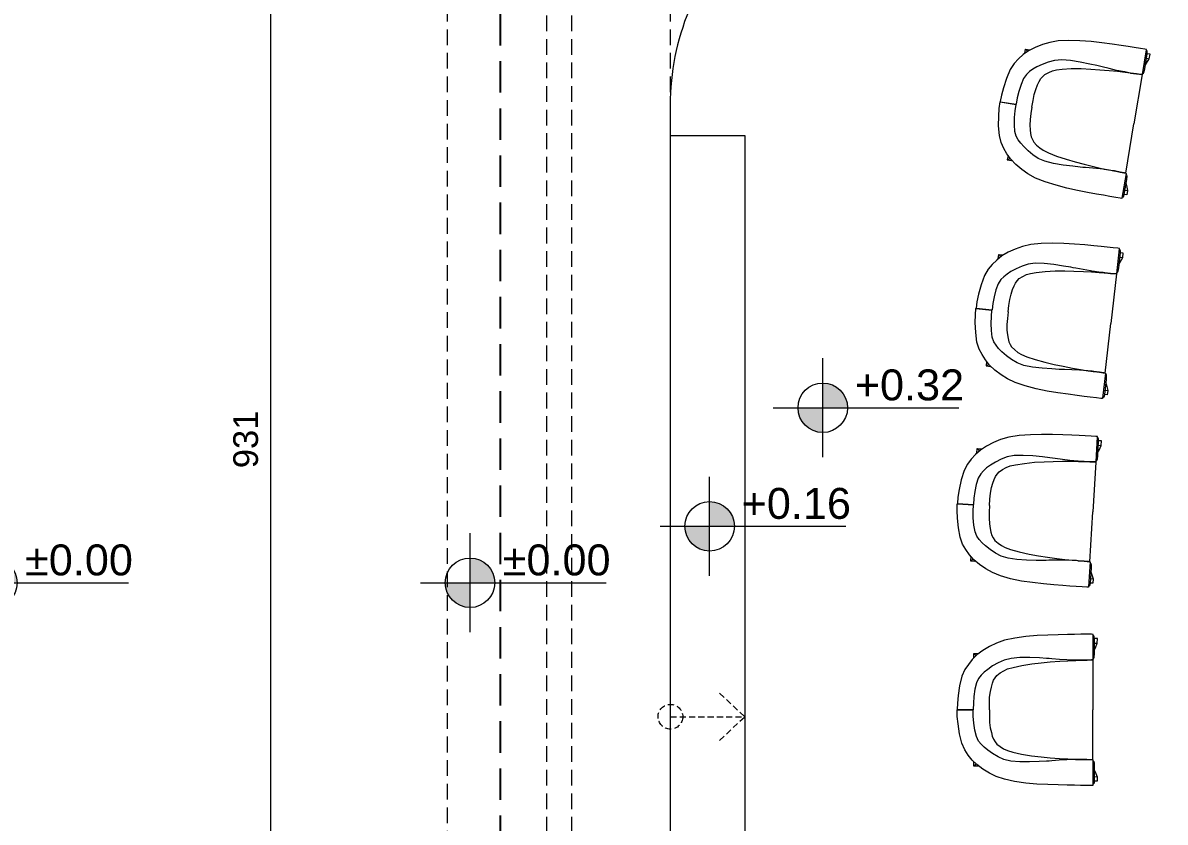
# Model space of a CAD drawing. Header units: centimetres. Extents: x 5488 to 20269, y -31398 to -19684.
# Drawn here: x 18247.1 to 18708.5, y -23701.6 to -23378.7 of the extents above; entities that cross this region are included whole.
import ezdxf
from ezdxf.enums import TextEntityAlignment as Align

# ---------------------------------------------------------------- set-up
doc = ezdxf.new("R2010")
doc.units = ezdxf.units.CM
doc.set_wipeout_variables(frame=1)
doc.header["$PDMODE"] = 1
for name, pattern in [('( Hidden )', [0.375, 0.25, -0.125]), ('HIDDEN', [9.525, 6.35, -3.175]), ('HIDDENX2', [19.05, 12.7, -6.35])]:
    doc.linetypes.add(name, pattern=pattern)
doc.layers.add('0-LNS-VLF-PERDE', color=10, linetype='Continuous')
for name, color, linetype, lineweight in [('CRC_plan_kot', 4, 'Continuous', 20), ('CRC_plan_kot_isim', 3, 'Continuous', 20), ('xxx_Auto_DIMENSION_INTERIOR', 33, 'Continuous', 0), ('xxx_Auto_Konstruksiyon_Metal', 141, 'Continuous', 0), ('xxx_Auto_Merdiven_Merdiven', 163, 'Continuous', 15), ('xxx_Auto_Tefris_Silik', 252, 'Continuous', 13), ('xxx_Auto_Tefris_Tefris', 32, 'Continuous', 15), ('xxx_Auto_Yardimci_Yazi', 7, 'Continuous', 9)]:
    doc.layers.add(name, color=color, linetype=linetype, lineweight=lineweight)
doc.styles.add('a_Arial-50', font='arial.ttf', dxfattribs={"height": 0.125})
doc.styles.add('AUTOBAN', font='')
doc.styles.get('AUTOBAN').set_extended_font_data('Helvetica Normal Tr')
doc.dimstyles.new('AUTO_DIM_1-50', dxfattribs={"dimtxt": 10, "dimasz": 6.25, "dimexe": 10, "dimexo": 10, "dimgap": 5, "dimtad": 1, "dimdec": 0, "dimzin": 0, "dimdsep": 46, "dimtxsty": 'AUTOBAN', "dimblk": 'DOT', "dimcen": 5, "dimclrd": 256, "dimclre": 256, "dimclrt": 256, "dimadec": 0, "dimazin": 0, "dimtfac": 1, "dimtdec": 0, "dimtix": 1, "dimtofl": 0, "dimtmove": 1, "dimatfit": 3, "dimfxl": 15, "dimfxlon": 1, "dimtolj": 1, "dimtzin": 0, "dimlwd": -1, "dimlwe": -1, "dimarcsym": 0})

# ---------------------------------------------------------------- blocks, each defined once
blk = doc.blocks.new('*U54')
at = {"layer": '0-LNS-VLF-PERDE', "linetype": 'HIDDENX2'}
blk.add_lwpolyline([(-167.48, 6), (654.28, 6)], dxfattribs=at)
blk = doc.blocks.new('level_50')
for points in [[(10, 0, 0.414214), (0, 10), (0, 0)], [(0, 0), (-10, 0, 0.414214), (0, -10)]]:
    blk.add_hatch(color=256).paths.add_polyline_path(points)
for p, q in [((0, 0), (0, 20)), ((-20, 0), (0, 0)), ((0, -20), (0, 0)), ((0, 0), (55, 0))]:
    blk.add_line(p, q)
blk.add_circle((0, 0), 10)
blk = doc.blocks.new('level')
blk.add_blockref('level_50', (0, 0))
at = {"layer": 'xxx_Auto_Yardimci_Yazi', "style": 'a_Arial-50'}
blk.add_attdef('LEVEL', text='', height=12.5, dxfattribs=at).set_placement((35, 3), align=Align.CENTER)
blk = doc.blocks.new('PLAN KOT')
at = {"layer": 'CRC_plan_kot'}
ref = blk.add_blockref('level', (-374.51, 1131.64), dxfattribs=at)
ref.add_attrib('LEVEL', '+0.32', dxfattribs={"layer": 'CRC_plan_kot_isim', "height": 12.5, "style": 'a_Arial-50'}).set_placement((-339.51, 1134.64), align=Align.CENTER)
ref = blk.add_blockref('level', (-420.22, 1083.76), dxfattribs=at)
ref.add_attrib('LEVEL', '+0.16', dxfattribs={"layer": 'CRC_plan_kot_isim', "height": 12.5, "style": 'a_Arial-50'}).set_placement((-385.22, 1086.76), align=Align.CENTER)
ref = blk.add_blockref('level', (-709.96, 1060.93), dxfattribs=at)
ref.add_attrib('LEVEL', '%%P0.00', dxfattribs={"layer": 'CRC_plan_kot_isim', "height": 12.5, "style": 'a_Arial-50'}).set_placement((-674.96, 1063.93), align=Align.CENTER)
ref = blk.add_blockref('level', (-517.01, 1060.93), dxfattribs=at)
ref.add_attrib('LEVEL', '%%P0.00', dxfattribs={"layer": 'CRC_plan_kot_isim', "height": 12.5, "style": 'a_Arial-50'}).set_placement((-482.01, 1063.93), align=Align.CENTER)
blk = doc.blocks.new('A$C19821016')
for points in [[(22.44, -61.01), (33.71, -61.01), (33.78, -61), (33.83, -60.96), (33.86, -60.24), (33.86, -58.18), (33.84, -55.43), (33.8, -52.67), (33.74, -49.46), (33.66, -45.38), (33.52, -40.74), (33.28, -35.86), (32.85, -30.85), (32.11, -25.82), (31.11, -21.25), (29.87, -17.61), (28.36, -14.51), (26.57, -11.53), (24.6, -8.89), (22.52, -6.81), (20.29, -5.05), (17.95, -3.48), (14.93, -2.14), (10.71, -1.11), (6.35, -0.42), (2.94, -0.11), (0, 0), (0, -0.04), (-0.01, -0.08), (-0.06, -0.09)], [(-22.56, -61.01), (-33.83, -61.01), (-33.9, -61), (-33.95, -60.96), (-33.98, -60.24), (-33.98, -58.18), (-33.96, -55.43), (-33.92, -52.67), (-33.85, -49.46), (-33.78, -45.38), (-33.64, -40.74), (-33.4, -35.86), (-32.96, -30.85), (-32.23, -25.82), (-31.23, -21.25), (-29.98, -17.61), (-28.48, -14.51), (-26.69, -11.53), (-24.71, -8.89), (-22.63, -6.81), (-20.41, -5.05), (-18.07, -3.48), (-15.05, -2.14), (-10.82, -1.11), (-6.47, -0.42), (-3.06, -0.11), (-0.12, 0), (-0.12, -0.04), (-0.1, -0.08), (-0.06, -0.09)], [(-0.12, -0.04), (-0.12, -7.23), (-0.12, -7.2), (-0.1, -7.18), (-0.06, -7.18)], [(0, -0.04), (0, -7.23), (0, -7.2), (-0.01, -7.18), (-0.06, -7.18)], [(-23.25, -7.43), (-23.26, -7.42), (-25.27, -7.42), (-25.27, -9.38), (-25.2, -9.55)], [(-25.27, -7.42), (-24.59, -8.27), (-24.4, -8.58)], [(-25.27, -9.38), (-25.08, -9.38)], [(-22.56, -61.01), (-22.52, -60.96), (-22.47, -60.27), (-22.41, -58.3), (-22.34, -55.68), (-22.35, -54.93), (-22.38, -53), (-22.4, -51.07), (-22.41, -50.37), (-22.49, -49.21), (-22.72, -45.9), (-22.96, -42.57), (-23.05, -41.36), (-23.13, -40.17), (-23.32, -36.91), (-23.48, -32.58), (-23.47, -28.18), (-23.15, -24.18), (-22.35, -21.05), (-21.17, -18.42), (-19.7, -15.93), (-18.18, -13.77), (-16.86, -12.12), (-15.56, -10.81), (-14.1, -9.66), (-12.11, -8.71), (-9.23, -7.98), (-6.02, -7.5), (-3.01, -7.29), (-0.12, -7.23), (-0.12, -7.23)], [(-23.26, -7.42), (-23.26, -7.44)], [(22.44, -61.01), (22.4, -60.96), (22.35, -60.27), (22.29, -58.3), (22.22, -55.68), (22.23, -54.93), (22.26, -53), (22.28, -51.07), (22.29, -50.37), (22.37, -49.21), (22.6, -45.9), (22.84, -42.57), (22.94, -41.36), (23.02, -40.17), (23.2, -36.91), (23.36, -32.58), (23.35, -28.18), (23.03, -24.18), (22.23, -21.05), (21.05, -18.42), (19.58, -15.93), (18.06, -13.77), (16.74, -12.12), (15.44, -10.81), (13.98, -9.66), (11.99, -8.71), (9.11, -7.98), (5.9, -7.5), (2.89, -7.29), (0, -7.23)], [(23.13, -7.43), (23.14, -7.42), (25.16, -7.42), (25.16, -9.38), (25.08, -9.55)], [(23.14, -7.42), (23.14, -7.44)], [(25.16, -7.42), (24.48, -8.27), (24.28, -8.58)], [(25.16, -9.38), (24.96, -9.38)], [(-26.95, -61.62), (-27.86, -62.05), (-30.05, -62.91), (-32.06, -62.91), (-32.06, -61.62)], [(-30.05, -61.62), (-30.05, -62.91)], [(26.84, -61.62), (27.74, -62.05), (29.93, -62.91), (31.94, -62.91), (31.94, -61.62)], [(29.93, -61.62), (29.93, -62.91)]]:
    blk.add_lwpolyline(points)
at = {"elevation": -1.97}
for points in [[(-0.06, -14.49), (-2.98, -14.49), (-5.74, -14.59), (-8.18, -14.92), (-10.26, -15.38), (-11.95, -15.83), (-13.31, -16.36), (-14.42, -17.04), (-15.46, -17.82), (-16.6, -19.35), (-17.61, -20.91), (-18.39, -22.6), (-19.11, -25.08), (-19.94, -29), (-20.7, -33.49), (-21.2, -37.7), (-21.56, -41.77), (-21.89, -46.03), (-22.13, -49.73), (-22.27, -53.2), (-22.33, -55.4), (-22.34, -55.69), (-22.41, -58.3), (-22.48, -60.91), (-0.06, -60.88)], [(-0.06, -14.49), (2.86, -14.49), (5.63, -14.59), (8.07, -14.92), (10.15, -15.38), (11.83, -15.83), (13.19, -16.36), (14.31, -17.04), (15.34, -17.82), (16.49, -19.35), (17.49, -20.91), (18.27, -22.6), (19, -25.08), (19.83, -29), (20.58, -33.49), (21.09, -37.7), (21.44, -41.77), (21.77, -46.03), (22.01, -49.73), (22.16, -53.2), (22.21, -55.4), (22.22, -55.69), (22.29, -58.3), (22.36, -60.91), (-0.06, -60.88)]]:
    blk.add_lwpolyline(points, dxfattribs=at)
for points in [[(-22.86, -61.01, -0.224843), (-23.78, -61.53), (-25.23, -61.62), (-32.05, -61.62), (-32.9, -61.53, -0.167732), (-33.6, -61.01, -0.167732)], [(22.74, -61.01, 0.224843), (23.66, -61.53), (25.12, -61.62), (31.93, -61.62), (32.78, -61.53, 0.167732), (33.49, -61.01, 0.167732)]]:
    blk.add_lwpolyline(points, format="xyb")
blk = doc.blocks.new('A$C67A25700')
at = {"color": 0}
blk.add_wipeout([(22.56, 3.6), (22.87, 3.6), (23.78, 3.08), (25.24, 2.99), (26.96, 2.99), (27.87, 2.56), (30.05, 1.71), (32.06, 1.71), (32.06, 3), (32.9, 3.08), (33.61, 3.6), (33.83, 3.6), (33.9, 3.62), (33.95, 3.65), (33.98, 6.44), (33.97, 8.41), (33.91, 12.69), (33.81, 17.69), (33.73, 20.95), (33.52, 26.31), (33.07, 32.58), (32.8, 34.9), (32.66, 35.87), (32.31, 38.24), (31.94, 40.1), (31.54, 41.95), (31.23, 43.36), (29.98, 47), (28.48, 50.1), (26.69, 53.08), (25.2, 55.07), (25.27, 55.23), (25.27, 57.2), (23.25, 57.19), (22.42, 57.97), (20.99, 59.1), (20.22, 59.69), (18.07, 61.13), (15.05, 62.47), (11.5, 63.34), (7.55, 64.02), (6.47, 64.19), (3.06, 64.5), (1.59, 64.55), (0.12, 64.61), (0.12, 64.57), (0.1, 64.54), (0.06, 64.52), (0.01, 64.54), (0, 64.57), (0, 64.61), (-0.35, 64.6), (-1.12, 64.57), (-1.85, 64.54), (-2.65, 64.51), (-2.94, 64.5), (-4.38, 64.37), (-5.7, 64.25), (-6.35, 64.19), (-9.9, 63.63), (-10.71, 63.5), (-14.93, 62.47), (-17.95, 61.13), (-20.29, 59.56), (-22.3, 57.97), (-23.14, 57.19), (-25.16, 57.19), (-25.15, 55.22), (-25.08, 55.06), (-25.83, 54.07), (-26.4, 53.31), (-26.49, 53.19), (-26.57, 53.08), (-27.05, 52.27), (-27.47, 51.59), (-28.19, 50.38), (-28.36, 50.1), (-28.78, 49.22), (-29.33, 48.11), (-29.66, 47.42), (-29.86, 46.99), (-30.21, 45.98), (-30.49, 45.17), (-30.87, 44.06), (-31.11, 43.36), (-31.47, 41.7), (-31.77, 40.35), (-32.11, 38.79), (-32.42, 36.66), (-32.9, 33.15), (-32.93, 32.75), (-33.16, 30.19), (-33.31, 28.18), (-33.46, 25.06), (-33.54, 23.29), (-33.62, 20.56), (-33.67, 18.68), (-33.72, 16), (-33.77, 13.05), (-33.82, 10.56), (-33.85, 7.8), (-33.86, 5.4), (-33.84, 4.01), (-33.83, 3.65), (-33.78, 3.61), (-33.71, 3.6), (-33.48, 3.6), (-32.78, 3.08), (-31.94, 2.99), (-31.94, 1.7), (-29.93, 1.7), (-27.28, 2.77), (-26.83, 2.99), (-25.11, 2.99), (-23.66, 3.08), (-22.74, 3.6), (-22.44, 3.6), (-22.4, 3.65), (-22.36, 3.69), (-11.69, 3.71), (2.34, 3.73), (14.37, 3.71), (22.16, 3.7)], dxfattribs=at)
at = {"color": 0, "xscale": -1, "rotation": 0.00516719330883042}
blk.add_blockref('A$C19821016', (0, 64.61), dxfattribs=at)
blk = doc.blocks.new('_DOT')
at = {"color": 0, "linetype": 'ByBlock', "lineweight": 0}
blk.add_line((-0.5, 0), (-1, 0), dxfattribs=at)
at = {"linetype": 'ByBlock', "lineweight": 0, "const_width": 0.5}
blk.add_lwpolyline([(-0.25, 0, 1), (0.25, 0, 1)], format="xyb", close=True, dxfattribs=at)
blk = doc.blocks.new('*D203')
at = {"layer": 'Defpoints', "color": 0, "transparency": 16777216}
for p in [(18411.95, -23081.67), (18347.15, -24012.29), (18408.38, -24012.29)]:
    blk.add_point(p, dxfattribs=at)
at = {"layer": 'xxx_Auto_Konstruksiyon_Metal', "transparency": 16777216}
for p, q in [((18362.15, -23081.67), (18337.15, -23081.67)), ((18347.15, -23087.92), (18347.15, -24006.04)), ((18362.15, -24012.29), (18337.15, -24012.29))]:
    blk.add_line(p, q, dxfattribs=at)
at = {"layer": 'xxx_Auto_Konstruksiyon_Metal', "transparency": 16777216, "xscale": 6.25, "yscale": 6.25, "zscale": 6.25}
for p, rotation in [((18347.15, -23081.67), 90), ((18347.15, -24012.29), 270)]:
    blk.add_blockref('_DOT', p, dxfattribs=dict(at, rotation=rotation))
at = {"layer": 'xxx_Auto_Konstruksiyon_Metal', "transparency": 16777216, "insert": (18337.15, -23546.98), "char_height": 10, "attachment_point": 5, "rotation": 90, "style": 'AUTOBAN'}
blk.add_mtext('\\A1;931', dxfattribs=at)

msp = doc.modelspace()

# ---------------------------------------------------------------- linework, layer by layer
at = {"layer": 'xxx_Auto_Merdiven_Merdiven'}
msp.add_lwpolyline([(18908.6, -23311.91), (18608.57, -23311.91, 0.414214), (18508.57, -23411.91), (18508.57, -23957.56)], format="xyb", dxfattribs=at)
msp.add_lwpolyline([(18508.68, -23424.17), (18538.68, -23424.17), (18538.68, -23959.17), (18508.68, -23959.17)], dxfattribs=at)
at = {"layer": 'xxx_Auto_Merdiven_Merdiven', "linetype": '( Hidden )', "ltscale": 10}
for points in [[(18528.53, -23649.49), (18538.68, -23659.04)], [(18508.68, -23659.04), (18538.68, -23659.04)], [(18528.53, -23668.59), (18538.68, -23659.04)]]:
    msp.add_lwpolyline(points, dxfattribs=at)
msp.add_circle((18508.68, -23659.04), 5, dxfattribs=at)
at = {"layer": 'xxx_Auto_Tefris_Silik', "linetype": 'HIDDEN'}
for points in [[(18418.68, -23137.57), (18458.68, -23137.57), (18458.68, -23959.17), (18418.68, -23959.17)], [(18468.68, -23959.17), (18508.68, -23959.17), (18508.68, -23137.57), (18468.68, -23137.57)]]:
    msp.add_lwpolyline(points, close=True, dxfattribs=at)

# ---------------------------------------------------------------- block references
at = {"xscale": -1, "rotation": 270}
msp.add_blockref('*U54', (18434.09, -23791.85), dxfattribs=at)
at = {"layer": 'xxx_Auto_DIMENSION_INTERIOR'}
msp.add_blockref('PLAN KOT', (18944.73, -24665.85), dxfattribs=at)

# ---------------------------------------------------------------- dimensions: what is measured, and where the dimension line sits
at = {"layer": 'xxx_Auto_Konstruksiyon_Metal'}
dim = msp.add_linear_dim(base=(18347.15, -24012.29), p1=(18411.95, -23081.67), p2=(18408.38, -24012.29), angle=90, dimstyle='AUTO_DIM_1-50', dxfattribs=at)
dim.commit()
dim.dimension.update_dxf_attribs({"geometry": '*D203', "text_midpoint": (18337.15, -23546.98)})

# ---------------------------------------------------------------- next in the draw order: block references
at = {"layer": 'xxx_Auto_Tefris_Tefris', "zscale": 0.7999999999999998}
for p, xscale, yscale, rotation in [((18699.22, -23420.11), 0.8999999999999996, 0.8999999999999996, 80.61686771826541), ((18689.88, -23500.58), 0.8999999999999997, 0.8999999999999997, 83.56670382042297), ((18682.61, -23576.52), 0.8999999999999996, 0.8999999999999996, 86.54929767223105), ((18682.62, -23656.32), 0.8999999999999945, 0.8999999999999945, 89.93185737487529)]:
    msp.add_blockref('A$C67A25700', p, dxfattribs=dict(at, xscale=xscale, yscale=yscale, rotation=rotation))

# ---------------------------------------------------------------- next in the draw order: block references
for p, xscale, yscale, rotation in [((18699.22, -23420.11), 0.8999999999999996, 0.8999999999999996, 80.61686771826541), ((18689.88, -23500.58), 0.8999999999999997, 0.8999999999999997, 83.56670382042297), ((18682.61, -23576.52), 0.8999999999999996, 0.8999999999999996, 86.54929767223105), ((18682.62, -23656.32), 0.8999999999999945, 0.8999999999999945, 89.93185737487529)]:
    msp.add_blockref('A$C67A25700', p, dxfattribs=dict(at, xscale=xscale, yscale=yscale, rotation=rotation))

doc.saveas('drawing.dxf')
